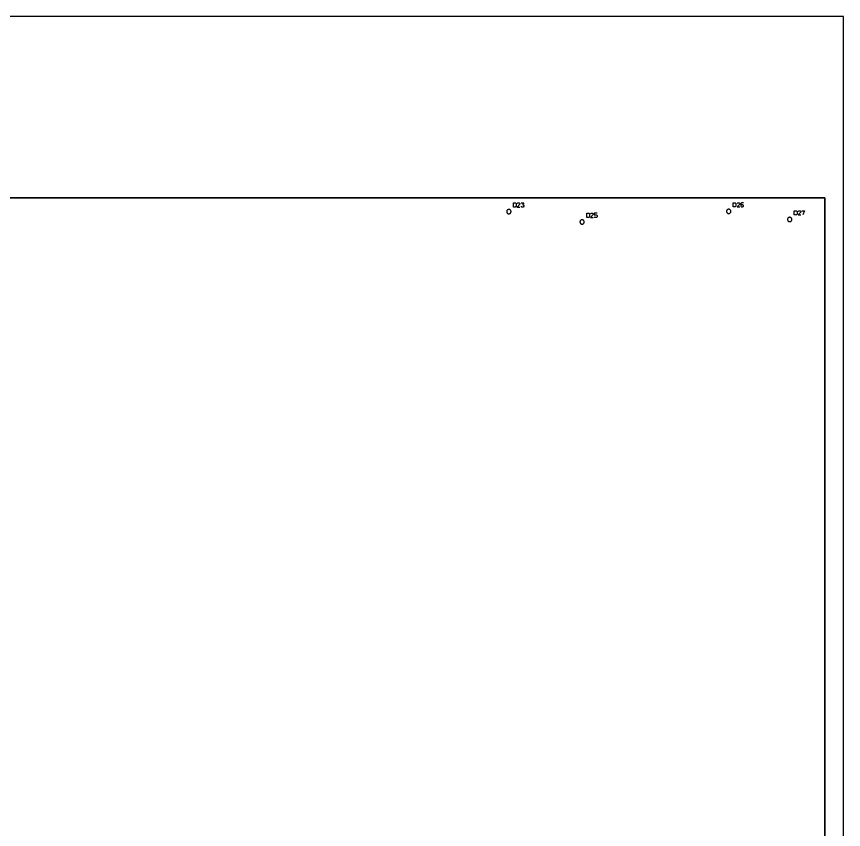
# Model space of a CAD drawing. Header units: millimetres. Extents: x 0 to 1219, y 0 to 1240.
# Drawn here: x 610 to 1219, y 620 to 1219 of the extents above; entities that cross this region are included whole.
import ezdxf

# ---------------------------------------------------------------- set-up
doc = ezdxf.new("R2010")
doc.units = ezdxf.units.MM
for name, color, linetype in [('CUT_DOWEL_3.2', 2, 'Continuous'), ('CUT_OUTER', 1, 'Continuous'), ('ENGRAVE_BLDG_BOX', 5, 'Continuous'), ('ENGRAVE_BLDG_FOOTPRINT', 8, 'Continuous'), ('ENGRAVE_NEXT', 3, 'Continuous'), ('ENGRAVE_TEXT', 2, 'Continuous'), ('SHEET_EDGE', 7, 'Continuous')]:
    doc.layers.add(name, color=color, linetype=linetype)

msp = doc.modelspace()

# ---------------------------------------------------------------- linework, layer by layer
at = {"layer": 'CUT_DOWEL_3.2'}
for points in [[(974.13, 1075.36), (974.12, 1075.57), (974.08, 1075.78), (974.01, 1075.98), (973.92, 1076.16), (973.8, 1076.34), (973.67, 1076.49), (973.51, 1076.63), (973.33, 1076.75), (973.15, 1076.84), (972.95, 1076.91), (972.74, 1076.95), (972.53, 1076.96), (972.33, 1076.95), (972.12, 1076.91), (971.92, 1076.84), (971.73, 1076.75), (971.56, 1076.63), (971.4, 1076.49), (971.27, 1076.34), (971.15, 1076.16), (971.06, 1075.98), (970.99, 1075.78), (970.95, 1075.57), (970.93, 1075.36), (970.95, 1075.15), (970.99, 1074.95), (971.06, 1074.75), (971.15, 1074.56), (971.27, 1074.39), (971.4, 1074.23), (971.56, 1074.09), (971.73, 1073.98), (971.92, 1073.89), (972.12, 1073.82), (972.33, 1073.78), (972.53, 1073.76), (972.74, 1073.78), (972.95, 1073.82), (973.15, 1073.89), (973.33, 1073.98), (973.51, 1074.09), (973.67, 1074.23), (973.8, 1074.39), (973.92, 1074.56), (974.01, 1074.75), (974.08, 1074.95), (974.12, 1075.15), (974.13, 1075.36)], [(1136.17, 1075.56), (1136.16, 1075.77), (1136.12, 1075.98), (1136.05, 1076.18), (1135.96, 1076.36), (1135.84, 1076.54), (1135.71, 1076.7), (1135.55, 1076.83), (1135.37, 1076.95), (1135.19, 1077.04), (1134.99, 1077.11), (1134.78, 1077.15), (1134.57, 1077.16), (1134.37, 1077.15), (1134.16, 1077.11), (1133.96, 1077.04), (1133.77, 1076.95), (1133.6, 1076.83), (1133.44, 1076.7), (1133.3, 1076.54), (1133.19, 1076.36), (1133.1, 1076.18), (1133.03, 1075.98), (1132.99, 1075.77), (1132.97, 1075.56), (1132.99, 1075.36), (1133.03, 1075.15), (1133.1, 1074.95), (1133.19, 1074.76), (1133.3, 1074.59), (1133.44, 1074.43), (1133.6, 1074.29), (1133.77, 1074.18), (1133.96, 1074.09), (1134.16, 1074.02), (1134.37, 1073.98), (1134.57, 1073.96), (1134.78, 1073.98), (1134.99, 1074.02), (1135.19, 1074.09), (1135.37, 1074.18), (1135.55, 1074.29), (1135.71, 1074.43), (1135.84, 1074.59), (1135.96, 1074.76), (1136.05, 1074.95), (1136.12, 1075.15), (1136.16, 1075.36), (1136.17, 1075.56)], [(1028.13, 1067.73), (1028.12, 1067.94), (1028.08, 1068.15), (1028.01, 1068.35), (1027.92, 1068.53), (1027.8, 1068.71), (1027.67, 1068.86), (1027.51, 1069), (1027.33, 1069.12), (1027.15, 1069.21), (1026.95, 1069.28), (1026.74, 1069.32), (1026.53, 1069.33), (1026.33, 1069.32), (1026.12, 1069.28), (1025.92, 1069.21), (1025.73, 1069.12), (1025.56, 1069), (1025.4, 1068.86), (1025.27, 1068.71), (1025.15, 1068.53), (1025.06, 1068.35), (1024.99, 1068.15), (1024.95, 1067.94), (1024.93, 1067.73), (1024.95, 1067.52), (1024.99, 1067.32), (1025.06, 1067.12), (1025.15, 1066.93), (1025.27, 1066.76), (1025.4, 1066.6), (1025.56, 1066.46), (1025.73, 1066.35), (1025.92, 1066.25), (1026.12, 1066.19), (1026.33, 1066.15), (1026.53, 1066.13), (1026.74, 1066.15), (1026.95, 1066.19), (1027.15, 1066.25), (1027.33, 1066.35), (1027.51, 1066.46), (1027.67, 1066.6), (1027.8, 1066.76), (1027.92, 1066.93), (1028.01, 1067.12), (1028.08, 1067.32), (1028.12, 1067.52), (1028.13, 1067.73)], [(1181.17, 1069.56), (1181.16, 1069.77), (1181.12, 1069.98), (1181.05, 1070.18), (1180.96, 1070.36), (1180.84, 1070.54), (1180.71, 1070.7), (1180.55, 1070.83), (1180.37, 1070.95), (1180.19, 1071.04), (1179.99, 1071.11), (1179.78, 1071.15), (1179.57, 1071.16), (1179.37, 1071.15), (1179.16, 1071.11), (1178.96, 1071.04), (1178.77, 1070.95), (1178.6, 1070.83), (1178.44, 1070.7), (1178.3, 1070.54), (1178.19, 1070.36), (1178.1, 1070.18), (1178.03, 1069.98), (1177.99, 1069.77), (1177.97, 1069.56), (1177.99, 1069.36), (1178.03, 1069.15), (1178.1, 1068.95), (1178.19, 1068.76), (1178.3, 1068.59), (1178.44, 1068.43), (1178.6, 1068.29), (1178.77, 1068.18), (1178.96, 1068.09), (1179.16, 1068.02), (1179.37, 1067.98), (1179.57, 1067.96), (1179.78, 1067.98), (1179.99, 1068.02), (1180.19, 1068.09), (1180.37, 1068.18), (1180.55, 1068.29), (1180.71, 1068.43), (1180.84, 1068.59), (1180.96, 1068.76), (1181.05, 1068.95), (1181.12, 1069.15), (1181.16, 1069.36), (1181.17, 1069.56)]]:
    msp.add_lwpolyline(points, close=True, dxfattribs=at)
at = {"layer": 'CUT_OUTER'}
msp.add_lwpolyline([(6, 6), (1205.5, 6), (1205.5, 1085.5), (6, 1085.51), (6, 6)], close=True, dxfattribs=at)
at = {"layer": 'ENGRAVE_BLDG_BOX'}
for points in [[(1205.5, 911.29), (1205.5, 938.43), (1205.5, 938.43), (1205.5, 911.29), (1205.5, 911.29)], [(1205.5, 908.43), (1205.5, 884.97), (1205.5, 884.97), (1205.5, 908.43), (1205.5, 908.43)], [(1205.5, 881.49), (1205.5, 855.13), (1205.5, 855.13), (1205.5, 881.49), (1205.5, 881.49)]]:
    msp.add_lwpolyline(points, close=True, dxfattribs=at)
at = {"layer": 'ENGRAVE_BLDG_FOOTPRINT'}
for points in [[(1205.5, 938.43), (1205.5, 911.29), (1205.5, 911.29), (1205.5, 938.43), (1205.5, 938.43)], [(1205.5, 884.97), (1205.5, 908.43), (1205.5, 908.43), (1205.5, 884.97), (1205.5, 884.97)], [(1205.5, 855.13), (1205.5, 881.49), (1205.5, 881.49), (1205.5, 855.13), (1205.5, 855.13)]]:
    msp.add_lwpolyline(points, close=True, dxfattribs=at)
at = {"layer": 'ENGRAVE_NEXT'}
msp.add_lwpolyline([(6, 1085.51), (1205.5, 1085.5), (1205.5, 6), (6, 6), (6, 1085.51)], close=True, dxfattribs=at)
at = {"layer": 'ENGRAVE_TEXT'}
for points in [[(975.93, 1078.76), (975.93, 1081.76), (977.43, 1081.76), (977.93, 1081.26), (977.93, 1079.26), (977.43, 1078.76), (975.93, 1078.76)], [(978.73, 1081.26), (979.23, 1081.76), (980.23, 1081.76), (980.73, 1081.26), (980.73, 1080.76), (978.73, 1078.76), (980.73, 1078.76)], [(981.53, 1081.76), (983.53, 1081.76), (982.53, 1080.51), (983.53, 1080.01), (983.53, 1079.26), (983.03, 1078.76), (982.03, 1078.76), (981.53, 1079.26)], [(1137.97, 1078.96), (1137.97, 1081.96), (1139.47, 1081.96), (1139.97, 1081.46), (1139.97, 1079.46), (1139.47, 1078.96), (1137.97, 1078.96)], [(1140.77, 1081.46), (1141.27, 1081.96), (1142.27, 1081.96), (1142.77, 1081.46), (1142.77, 1080.96), (1140.77, 1078.96), (1142.77, 1078.96)], [(1145.57, 1081.96), (1144.07, 1081.96), (1143.57, 1081.46), (1143.57, 1079.46), (1144.07, 1078.96), (1145.07, 1078.96), (1145.57, 1079.46), (1145.57, 1079.96), (1145.07, 1080.46), (1144.07, 1080.46), (1143.57, 1079.96)], [(1029.93, 1071.13), (1029.93, 1074.13), (1031.43, 1074.13), (1031.93, 1073.63), (1031.93, 1071.63), (1031.43, 1071.13), (1029.93, 1071.13)], [(1032.73, 1073.63), (1033.23, 1074.13), (1034.23, 1074.13), (1034.73, 1073.63), (1034.73, 1073.13), (1032.73, 1071.13), (1034.73, 1071.13)], [(1037.53, 1074.13), (1035.53, 1074.13), (1035.53, 1072.88), (1037.03, 1072.88), (1037.53, 1072.38), (1037.53, 1071.63), (1037.03, 1071.13), (1036.03, 1071.13), (1035.53, 1071.63)], [(1182.97, 1072.96), (1182.97, 1075.96), (1184.47, 1075.96), (1184.97, 1075.46), (1184.97, 1073.46), (1184.47, 1072.96), (1182.97, 1072.96)], [(1185.77, 1075.46), (1186.27, 1075.96), (1187.27, 1075.96), (1187.77, 1075.46), (1187.77, 1074.96), (1185.77, 1072.96), (1187.77, 1072.96)], [(1188.57, 1075.96), (1190.57, 1075.96), (1189.32, 1072.96)]]:
    msp.add_lwpolyline(points, dxfattribs=at)
at = {"layer": 'SHEET_EDGE'}
msp.add_lwpolyline([(0, 0), (1219.2, 0), (1219.2, 1219.2), (0, 1219.2)], close=True, dxfattribs=at)

doc.saveas('drawing.dxf')
